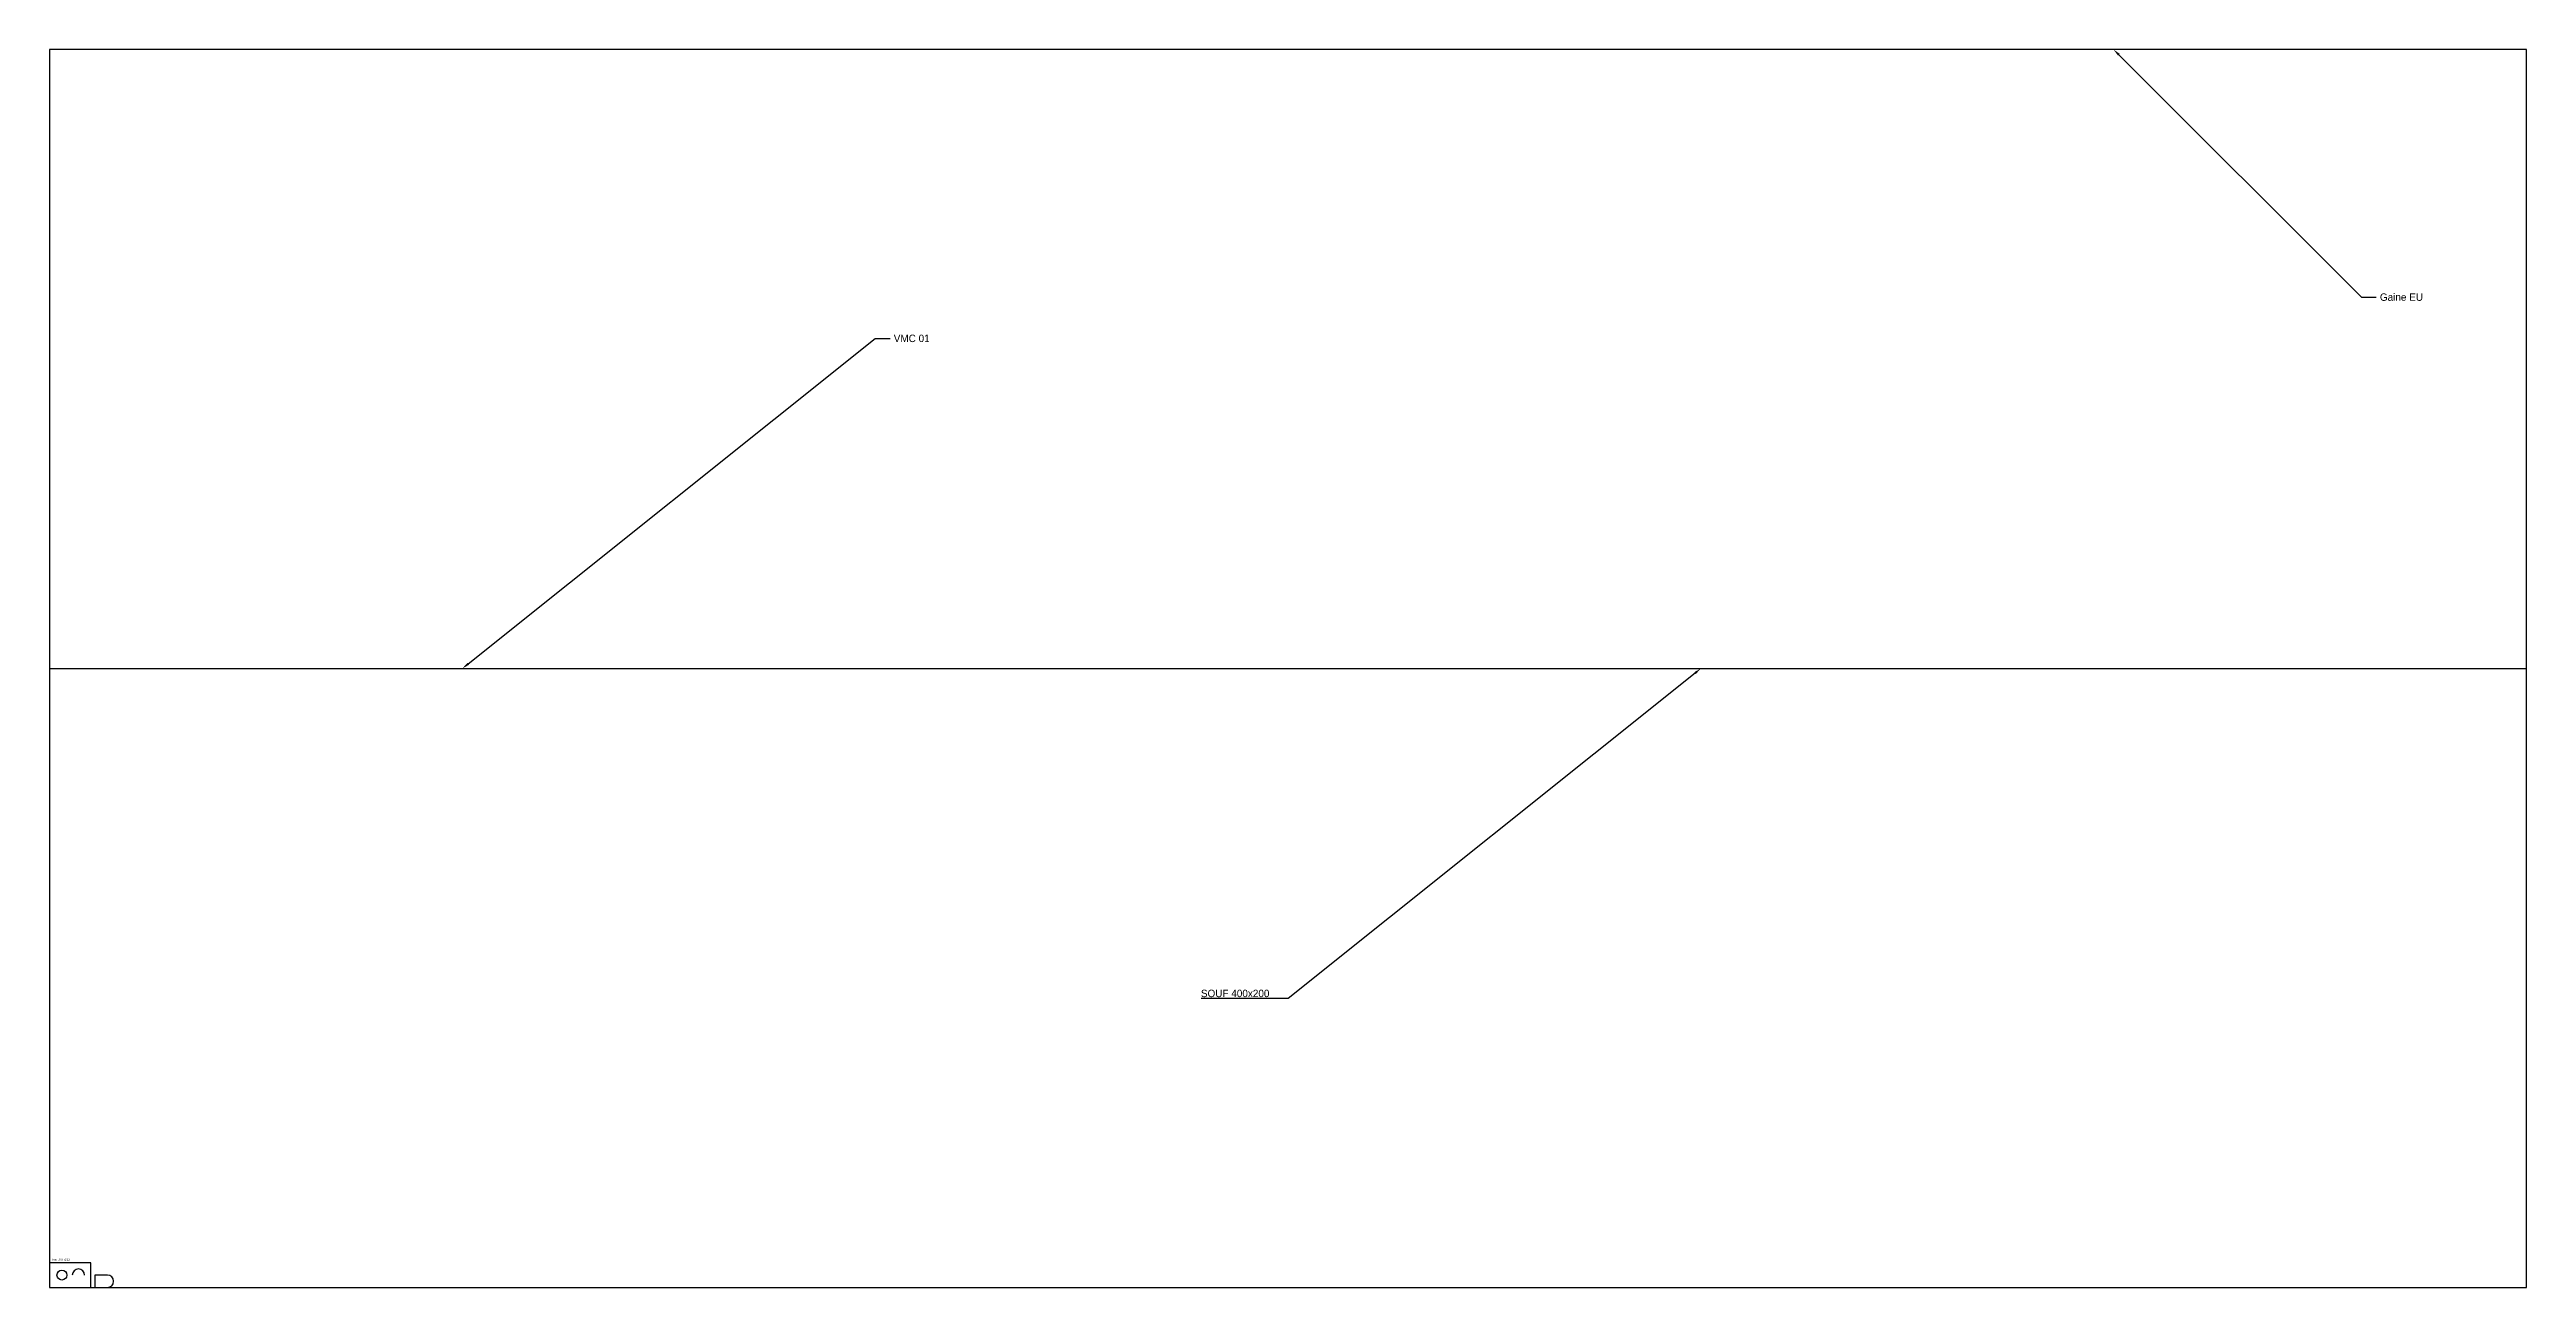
# Model space of a CAD drawing. Extents: x 0 to 6000, y 0 to 3000.
import ezdxf
from ezdxf import colors
from ezdxf.entities.mleader import LeaderData, LeaderLine
from ezdxf.math import Vec2, Vec3

# ---------------------------------------------------------------- set-up
doc = ezdxf.new("R2010")
doc.units = 0
doc.header["$MEASUREMENT"] = 0
doc.layers.add('MURS', color=1, linetype='Continuous')

msp = doc.modelspace()

# ---------------------------------------------------------------- linework, layer by layer
at = {"linetype": 'Continuous'}
msp.add_line((0, 1500), (6000, 1500), dxfattribs=at)
msp.add_lwpolyline([(0, 0), (6000, 0), (6000, 3000), (0, 3000)], close=True, dxfattribs=at)
at = {"color": 5}
msp.add_lwpolyline([(110, 0), (140, 0, 1), (140, 30), (110, 30)], format="xyb", close=True, dxfattribs=at)
msp.add_circle((30, 30), 12)
at = {"color": 3}
msp.add_arc((70, 30), 15, 0, 180, dxfattribs=at)
at = {"layer": 'MURS'}
for p, q in [((100, 60), (0, 60)), ((0, 60), (0, 0)), ((100, 0), (100, 60)), ((0, 0), (100, 0))]:
    msp.add_line(p, q, dxfattribs=at)

# ---------------------------------------------------------------- texts
msp.add_text('Test DXF %%c12', height=5).set_placement((5, 65))

# ---------------------------------------------------------------- leaders
at = {"linetype": 'Continuous'}
ml = msp.add_multileader_mtext('Standard', dxfattribs=at)
ml.set_content('Gaine EU', color=256)
ml.set_leader_properties()
ml.build(insert=Vec2(0, 0))
ml.multileader.update_dxf_attribs({"text_right_attachment_type": 6, "dogleg_length": 0.36, "arrow_head_size": 18, "scale": 100})
ctx = ml.context
ctx.base_point, ctx.scale, ctx.char_height, ctx.arrow_head_size, ctx.landing_gap_size, ctx.plane_origin = Vec3(5636, 2400), 100, 18, 18, 9, Vec3(5000, 3000)
ctx.right_attachment = 6
notes = []
notes.append((ctx, [(0, (1, 1, 0), (5600, 2400), (1, 0), 36, [(0, [(5000, 3000)], 0, [])])]))
ctx.mtext.insert, ctx.mtext.flow_direction = Vec3(5645, 2409), 5
ml = msp.add_multileader_mtext('Standard', dxfattribs=at)
ml.set_content('VMC 01', color=256)
ml.set_leader_properties()
ml.build(insert=Vec2(0, 0))
ml.multileader.update_dxf_attribs({"text_right_attachment_type": 6, "dogleg_length": 0.36, "arrow_head_size": 18, "scale": 100})
ctx = ml.context
ctx.base_point, ctx.scale, ctx.char_height, ctx.arrow_head_size, ctx.landing_gap_size, ctx.plane_origin = Vec3(2036, 2300), 100, 18, 18, 9, Vec3(1000, 1500)
ctx.right_attachment = 6
notes.append((ctx, [(0, (1, 1, 0), (2000, 2300), (1, 0), 36, [(0, [(1000, 1500)], 0, [])])]))
ctx.mtext.insert, ctx.mtext.flow_direction = Vec3(2045, 2309), 5
ml = msp.add_multileader_mtext('Standard', dxfattribs=at)
ml.set_content('SOUF 400x200', color=256)
ml.set_leader_properties()
ml.build(insert=Vec2(0, 0))
ml.multileader.update_dxf_attribs({"text_right_attachment_type": 6, "dogleg_length": 0.36, "arrow_head_size": 18, "scale": 100})
ctx = ml.context
ctx.base_point, ctx.scale, ctx.char_height, ctx.arrow_head_size, ctx.landing_gap_size, ctx.plane_origin = Vec3(2748, 712.6), 100, 18, 18, 9, Vec3(4000, 1500)
ctx.right_attachment, ctx.text_align_type = 6, 2
notes.append((ctx, [(0, (1, 1, 0), (3000, 700), (-1, 0), 36, [(0, [(4000, 1500)], 0, [])])]))
ctx.mtext.insert, ctx.mtext.alignment, ctx.mtext.flow_direction = Vec3(2955, 721.6), 3, 5
for ctx, leaders in notes:
    for number, flags, end, landing, length, lines in leaders:
        leader = LeaderData()
        leader.index, (leader.has_last_leader_line, leader.has_dogleg_vector, leader.attachment_direction) = number, flags
        leader.last_leader_point, leader.dogleg_vector, leader.dogleg_length = Vec3(end), Vec3(landing), length
        for number, points, colour, breaks in lines:
            line = LeaderLine()
            line.index, line.vertices, line.color, line.breaks = number, Vec3.list(points), colors.encode_raw_color(colour), breaks
            leader.lines.append(line)
        ctx.leaders.append(leader)

doc.saveas('drawing.dxf')
